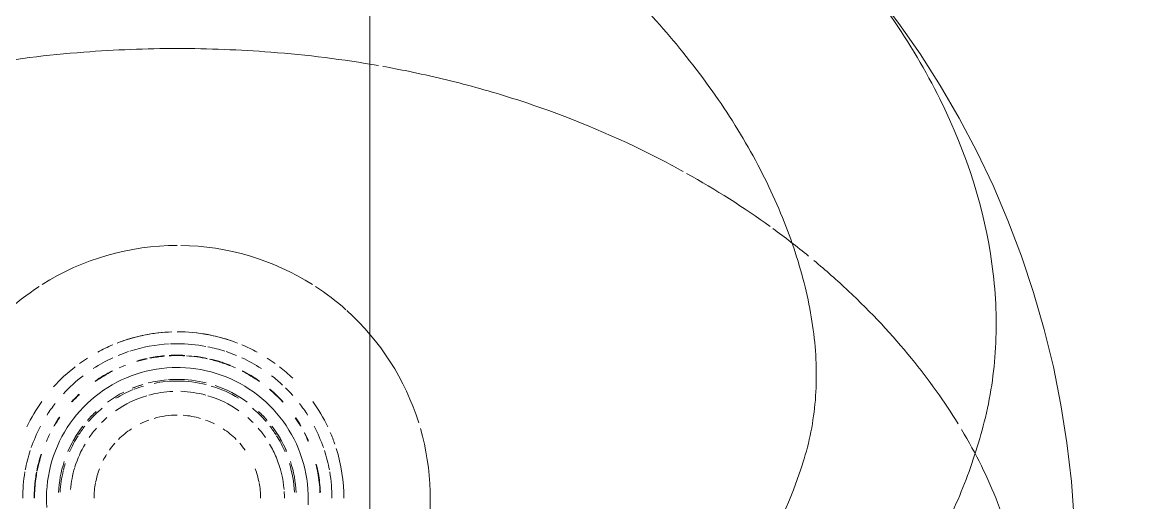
# Model space of a CAD drawing. Header units: millimetres. Extents: x -4000 to 187956, y -58990 to 162485.
# Drawn here: x 1689.6 to 1904, y 22947.8 to 23039.1 of the extents above; entities that cross this region are included whole.
import ezdxf

# ---------------------------------------------------------------- set-up
doc = ezdxf.new("R2010")
doc.units = ezdxf.units.MM
doc.layers.add('A-FLOR-PATT', color=8, linetype='Continuous', lineweight=13)
doc.layers.add('P-SANR-FIXT', color=6, linetype='Continuous', lineweight=9)

# ---------------------------------------------------------------- blocks, each defined once
blk = doc.blocks.new('C307 - C307-V811-0_000')
at = {"layer": 'P-SANR-FIXT', "color": 254}
for p, q in [((-24.87, -148.74), (-24.9, -149.73)), ((-24.87, -148.74), (-24.9, -149.73)), ((-24.9, -149.73), (-24.9, -150.73)), ((24.9, -149.27), (24.85, -148.28)), ((24.9, -149.27), (24.85, -148.28)), ((24.9, -150.27), (24.9, -149.27)), ((-24.9, -150.73), (-24.85, -151.72)), ((-24.9, -150.73), (-24.85, -151.72)), ((-24.85, -151.72), (-24.76, -152.71)), ((-24.85, -151.72), (-24.76, -152.71)), ((24.69, -153.25), (24.8, -152.26)), ((24.69, -153.25), (24.8, -152.26)), ((24.8, -152.26), (24.87, -151.26)), ((24.8, -152.26), (24.87, -151.26)), ((24.87, -151.26), (24.9, -150.27)), ((24.87, -151.26), (24.9, -150.27)), ((-24.76, -152.71), (-24.63, -153.7)), ((-24.76, -152.71), (-24.63, -153.7)), ((-24.63, -153.7), (-24.46, -154.68)), ((-24.63, -153.7), (-24.46, -154.68)), ((24.35, -155.21), (24.54, -154.23)), ((24.35, -155.21), (24.54, -154.23)), ((24.54, -154.23), (24.69, -153.25)), ((24.54, -154.23), (24.69, -153.25)), ((-24.46, -154.68), (-24.25, -155.66)), ((-24.46, -154.68), (-24.25, -155.66)), ((-24.25, -155.66), (-24.01, -156.62)), ((-24.25, -155.66), (-24.01, -156.62)), ((23.86, -157.14), (24.13, -156.18)), ((23.86, -157.14), (24.13, -156.18)), ((24.13, -156.18), (24.35, -155.21)), ((-24.01, -156.62), (-23.72, -157.58)), ((-24.01, -156.62), (-23.72, -157.58)), ((-23.72, -157.58), (-23.4, -158.52)), ((-23.72, -157.58), (-23.4, -158.52)), ((23.21, -159.02), (23.56, -158.09)), ((23.21, -159.02), (23.56, -158.09)), ((23.56, -158.09), (23.86, -157.14)), ((23.56, -158.09), (23.86, -157.14)), ((-23.04, -159.45), (-22.65, -160.36)), ((-23.04, -159.45), (-22.65, -160.36)), ((-22.65, -160.36), (-22.21, -161.26)), ((-22.65, -160.36), (-22.21, -161.26)), ((22.42, -160.85), (22.83, -159.95)), ((22.42, -160.85), (22.83, -159.95)), ((22.83, -159.95), (23.21, -159.02)), ((22.83, -159.95), (23.21, -159.02)), ((-22.21, -161.26), (-21.75, -162.14)), ((-22.21, -161.26), (-21.75, -162.14)), ((-21.75, -162.14), (-21.24, -163)), ((-21.75, -162.14), (-21.24, -163)), ((20.96, -163.46), (21.48, -162.61)), ((20.96, -163.46), (21.48, -162.61)), ((21.48, -162.61), (21.97, -161.74)), ((21.48, -162.61), (21.97, -161.74)), ((21.97, -161.74), (22.42, -160.85)), ((21.97, -161.74), (22.42, -160.85)), ((-21.24, -163), (-20.71, -163.84)), ((-21.24, -163), (-20.71, -163.84)), ((-20.71, -163.84), (-20.14, -164.66)), ((-20.71, -163.84), (-20.14, -164.66)), ((-20.14, -164.66), (-19.53, -165.45)), ((-20.14, -164.66), (-19.53, -165.45)), ((19.2, -165.87), (19.81, -165.09)), ((19.2, -165.87), (19.81, -165.09)), ((19.81, -165.09), (20.4, -164.28)), ((19.81, -165.09), (20.4, -164.28)), ((20.4, -164.28), (20.96, -163.46)), ((20.4, -164.28), (20.96, -163.46)), ((-19.53, -165.45), (-18.9, -166.22)), ((-19.53, -165.45), (-18.9, -166.22)), ((-18.9, -166.22), (-18.24, -166.96)), ((-18.9, -166.22), (-18.24, -166.96)), ((-18.24, -166.96), (-17.54, -167.68)), ((-18.24, -166.96), (-17.54, -167.68)), ((17.87, -167.35), (18.55, -166.62)), ((17.87, -167.35), (18.55, -166.62)), ((18.55, -166.62), (19.2, -165.87)), ((-17.54, -167.68), (-16.82, -168.37)), ((-16.82, -168.37), (-16.07, -169.02)), ((-16.82, -168.37), (-16.07, -169.02)), ((-16.07, -169.02), (-15.3, -169.65)), ((-16.07, -169.02), (-15.3, -169.65)), ((14.87, -169.98), (15.66, -169.37)), ((14.87, -169.98), (15.66, -169.37)), ((15.66, -169.37), (16.42, -168.72)), ((15.66, -169.37), (16.42, -168.72)), ((16.42, -168.72), (17.16, -168.05)), ((16.42, -168.72), (17.16, -168.05)), ((17.16, -168.05), (17.87, -167.35)), ((-15.3, -169.65), (-14.5, -170.25)), ((-15.3, -169.65), (-14.5, -170.25)), ((-14.5, -170.25), (-13.68, -170.81)), ((-14.5, -170.25), (-13.68, -170.81)), ((-13.68, -170.81), (-12.84, -171.34)), ((-13.68, -170.81), (-12.84, -171.34)), ((-12.84, -171.34), (-11.98, -171.84)), ((-12.84, -171.34), (-11.98, -171.84)), ((12.38, -171.61), (13.23, -171.1)), ((12.38, -171.61), (13.23, -171.1)), ((13.23, -171.1), (14.06, -170.56)), ((13.23, -171.1), (14.06, -170.56)), ((14.06, -170.56), (14.87, -169.98)), ((14.06, -170.56), (14.87, -169.98)), ((-11.98, -171.84), (-11.09, -172.3)), ((-11.98, -171.84), (-11.09, -172.3)), ((-11.09, -172.3), (-10.19, -172.72)), ((-10.19, -172.72), (-9.27, -173.11)), ((-10.19, -172.72), (-9.27, -173.11)), ((-9.27, -173.11), (-8.34, -173.47)), ((-9.27, -173.11), (-8.34, -173.47)), ((-8.34, -173.47), (-7.4, -173.78)), ((-8.34, -173.47), (-7.4, -173.78)), ((6.88, -173.94), (7.83, -173.64)), ((6.88, -173.94), (7.83, -173.64)), ((7.83, -173.64), (8.77, -173.31)), ((7.83, -173.64), (8.77, -173.31)), ((8.77, -173.31), (9.7, -172.94)), ((8.77, -173.31), (9.7, -172.94)), ((9.7, -172.94), (10.61, -172.53)), ((9.7, -172.94), (10.61, -172.53)), ((10.61, -172.53), (11.5, -172.09)), ((10.61, -172.53), (11.5, -172.09)), ((11.5, -172.09), (12.38, -171.61)), ((-7.4, -173.78), (-6.44, -174.06)), ((-7.4, -173.78), (-6.44, -174.06)), ((-6.44, -174.06), (-5.47, -174.3)), ((-6.44, -174.06), (-5.47, -174.3)), ((-5.47, -174.3), (-4.5, -174.5)), ((-5.47, -174.3), (-4.5, -174.5)), ((-4.5, -174.5), (-3.51, -174.66)), ((-4.5, -174.5), (-3.51, -174.66)), ((-3.51, -174.66), (-2.53, -174.78)), ((-3.51, -174.66), (-2.53, -174.78)), ((-2.53, -174.78), (-1.53, -174.86)), ((-2.53, -174.78), (-1.53, -174.86)), ((-1.53, -174.86), (-0.54, -174.9)), ((-0.54, -174.9), (0, -174.91)), ((-0.54, -174.9), (0, -174.91)), ((0, -174.91), (1, -174.89)), ((0, -174.91), (1, -174.89)), ((1, -174.89), (1.99, -174.83)), ((1, -174.89), (1.99, -174.83)), ((1.99, -174.83), (2.98, -174.73)), ((1.99, -174.83), (2.98, -174.73)), ((2.98, -174.73), (3.97, -174.59)), ((2.98, -174.73), (3.97, -174.59)), ((3.97, -174.59), (4.95, -174.41)), ((3.97, -174.59), (4.95, -174.41)), ((4.95, -174.41), (5.92, -174.19)), ((5.92, -174.19), (6.88, -173.94)), ((5.92, -174.19), (6.88, -173.94))]:
    blk.add_line(p, q, dxfattribs=at)
at = {"layer": 'P-SANR-FIXT', "color": 50}
for p, q in [((-24.9, -149.73), (-24.9, -150.73)), ((24.9, -150.27), (24.9, -149.27)), ((24.13, -156.18), (24.35, -155.21)), ((-23.4, -158.52), (-23.04, -159.45)), ((-23.4, -158.52), (-23.04, -159.45)), ((18.55, -166.62), (19.2, -165.87)), ((-17.54, -167.68), (-16.82, -168.37)), ((17.16, -168.05), (17.87, -167.35)), ((-11.09, -172.3), (-10.19, -172.72)), ((11.5, -172.09), (12.38, -171.61)), ((-1.53, -174.86), (-0.54, -174.9)), ((4.95, -174.41), (5.92, -174.19))]:
    blk.add_line(p, q, dxfattribs=at)
at = {"layer": 'P-SANR-FIXT', "color": 250, "flags": 128}
blk.add_lwpolyline([(-170.69, -145.88), (-170.14, -153.23), (-169.3, -160.55), (-168.15, -167.82), (-166.71, -175.02), (-164.97, -182.14), (-162.95, -189.17), (-160.65, -196.08), (-158.07, -202.87), (-155.23, -209.53), (-152.13, -216.04), (-148.78, -222.39), (-145.19, -228.58), (-141.37, -234.58), (-137.33, -240.4), (-133.08, -246.02)], dxfattribs=at)
at = {"layer": 'P-SANR-FIXT', "color": 253}
for start, end in [(167.1429, 196.0222), (197.3619, 227.9712), (303.1015, 342.6413), (228.1898, 236.8949), (237.7035, 269.2108), (270, 302.302)]:
    blk.add_arc((0, -150), 48.14, start, end, dxfattribs=at)
at = {"layer": 'P-SANR-FIXT', "color": 254}
for radius, start, end in [(31.7, 180, 197.3794), (31.7, 180, 197.3794), (29.43, 180, 189.877), (20.38, 180, 183.658), (15.85, 180, 190.7884), (15.85, 180, 190.7884), (15.85, 349.2116, 360), (15.85, 349.2116, 360), (27.17, 355.9967, 359.8401), (27.25, 355.6297, 359.8779), (29.43, 350.123, 360), (27.25, 182.4396, 186.3346), (27.17, 182.2347, 186.5584), (22.64, 182.7984, 198), (20.38, 184.7048, 202.1758), (20.38, 343.2886, 355.2952), (22.64, 342, 357.2016), (27.17, 352.1048, 355.9967), (27.25, 352.2061, 355.6297), (27.25, 186.3346, 193.701), (27.17, 186.5584, 193.8799), (15.85, 191.2678, 200.7607), (15.85, 191.2678, 200.7607), (15.85, 339.2592, 348.7322), (15.85, 339.2592, 348.7322), (27.17, 349.5393, 352.1048), (27.25, 349.5389, 352.2061), (29.43, 190.591, 198), (20.38, 329.5246, 342.8643), (27.17, 342, 348.9899), (27.25, 342, 349.0286), (29.43, 342, 349.409), (20.38, 202.3248, 210.4754), (15.85, 328.1478, 332.9564), (15.85, 328.1478, 332.9564), (31.7, 198.9838, 203.3206), (31.7, 198.9838, 203.3206), (29.43, 199.1826, 207.7643), (22.64, 203.2186, 217.3686), (15.85, 215.3281, 221.3526), (15.85, 215.3281, 221.3526), (15.85, 318.6474, 324.7209), (15.85, 318.6474, 324.7209), (22.64, 322.6302, 336.8128), (27.17, 333.1966, 336.4884), (29.43, 332.2343, 340.8207), (27.25, 203.7606, 207.3294), (27.17, 203.519, 207.1264), (20.38, 214.5724, 220.8726), (15.85, 225, 236.5686), (15.85, 225, 236.5686), (15.85, 303.4314, 315), (15.85, 303.4314, 315), (20.38, 319.1263, 325.4276), (31.7, 205.4775, 215.5622), (31.7, 205.4775, 215.5622), (27.25, 210.3328, 214.1961), (27.17, 210.4321, 214.3476), (22.64, 220.8733, 226.9835), (20.38, 225, 228.9), (15.85, 243.427, 250.129), (15.85, 243.427, 250.129), (15.85, 289.9074, 296.573), (15.85, 289.9074, 296.573), (20.38, 311.1, 315), (22.64, 313.0284, 319.1267), (27.17, 325.2859, 329.5665), (27.25, 325.4038, 329.6659), (31.7, 324.4453, 334.521), (31.7, 324.4453, 334.521), (29.43, 212.5774, 217.8649), (20.38, 234.8437, 253.436), (15.85, 253.802, 266.034), (15.85, 253.802, 266.034), (15.85, 270, 286.198), (15.85, 270, 286.198), (20.38, 286.564, 305.1563), (29.43, 322.1351, 327.4226), (27.25, 222.2482, 229.6923), (27.17, 222.4792, 229.8501), (22.64, 234, 251.4277), (22.64, 296.6672, 306), (27.17, 313.2459, 317.4504), (27.25, 313.4038, 317.675), (29.43, 221.7096, 225.6122), (20.38, 254.6075, 268.0449), (20.38, 272.4543, 285.3925), (22.64, 286.8827, 292.2375), (29.43, 307.5574, 317.4854), (31.7, 307.7736, 318.0202), (31.7, 307.7736, 318.0202), (31.7, 226.1122, 232.2264), (31.7, 226.1122, 232.2264), (29.43, 227.1104, 232.4426), (27.25, 234.98, 242.9499), (27.17, 234.898, 242.9825), (22.64, 255.9076, 270), (22.64, 270, 274.6539), (22.64, 275.1856, 284.1203), (27.17, 296.9855, 305.1094), (27.25, 297.0172, 305.0275), (31.7, 234, 237.3183), (31.7, 234, 237.3183), (29.43, 237.0976, 245.347), (27.17, 245.9961, 248.6544), (27.25, 248.3478, 251.8121), (27.17, 248.6544, 251.8278), (27.17, 252.0553, 256.9974), (27.17, 291.308, 294.0039), (29.43, 294.6699, 302.9095), (31.7, 302.612, 306), (31.7, 302.612, 306), (31.7, 241.3562, 247.2017), (31.7, 241.3562, 247.2017), (29.43, 247.4935, 251.6468), (27.25, 252.0401, 256.5277), (27.17, 257.8882, 266.352), (27.25, 257.9166, 263.2483), (27.25, 267.043, 270), (27.17, 267.1079, 270), (27.17, 270, 273.2827), (27.25, 270, 273.2555), (27.25, 275.1924, 281.2105), (27.17, 275.2739, 280.9307), (27.17, 282.1367, 286.5449), (27.25, 282.1083, 286.4115), (29.43, 288.3532, 292.5065), (31.7, 292.815, 298.565), (31.7, 292.815, 298.565), (31.7, 248.777, 270), (31.7, 248.777, 258.8318), (29.43, 252.1317, 258.65), (29.43, 259.4206, 270), (29.43, 270, 272.5509), (31.7, 271.9235, 291.223), (29.43, 273.0857, 287.8659), (31.7, 281.1682, 291.223), (31.7, 259.3029, 270), (31.7, 271.9235, 280.7199)]:
    blk.add_arc((0, -150), radius, start, end, dxfattribs=at)
at = {"layer": 'P-SANR-FIXT', "color": 50}
for radius, start, end in [(22.64, 182.7984, 198), (22.64, 182.7984, 198), (22.33, 183.0176, 197.305), (22.64, 342, 357.2016), (22.64, 342, 357.2016), (22.33, 346.3941, 356.9824), (22.33, 342.695, 346.06), (22.64, 203.2186, 212.3827), (22.64, 203.2186, 212.3827), (22.33, 203.3044, 212.2483), (22.33, 327.7517, 336.6956), (22.64, 327.6173, 336.8128), (22.64, 327.6173, 336.8128), (22.33, 212.7022, 217.945), (22.33, 322.0538, 327.2978), (22.64, 220.8733, 226.9835), (22.64, 220.8733, 226.9835), (22.33, 220.9153, 230.2386), (22.33, 309.7614, 319.0847), (22.64, 313.0284, 319.1267), (22.64, 313.0284, 319.1267), (22.64, 234, 251.4277), (22.64, 234, 251.4277), (22.33, 238.487, 253.2056), (22.33, 292.1315, 301.513), (22.64, 296.6672, 306), (22.64, 296.6672, 306), (22.33, 286.7944, 291.6418), (22.64, 288, 292.2375), (22.64, 288, 292.2375), (22.64, 255.9076, 270), (22.64, 255.9076, 270), (22.33, 255.743, 270), (22.33, 270, 275.3438), (22.64, 270, 274.6539), (22.64, 270, 274.6539), (22.64, 275.1856, 284.1203), (22.64, 275.1856, 284.1203), (22.33, 275.7247, 281.4361)]:
    blk.add_arc((0, -150), radius, start, end, dxfattribs=at)
at = {"layer": 'P-SANR-FIXT', "color": 250}
for points, knots in [([(-153.77, -165.4), (-152.7, -161.05), (-150.07, -152.66), (-142.66, -137.08), (-127.96, -117.62), (-106.5, -101.36), (-83.64, -89.89), (-71.08, -85.09), (-64.5, -82.9)], [-1, -1, -1, -1, -0.892857, -0.785714, -0.571429, -0.285714, -0.142857, 0, 0, 0, 0]), ([(-42.56, -89.71), (-49.43, -91.87), (-62.35, -96.73), (-84.84, -108.52), (-106.16, -127.44), (-115.97, -146.85), (-119.28, -157.53)], [0, 0, 0, 0, 0.166667, 0.333333, 0.666667, 1, 1, 1, 1]), ([(-50.95, -302.34), (-58.32, -300.04), (-72.45, -294.62), (-98.49, -280.39), (-125.49, -257.6), (-147.02, -226.12), (-155.27, -199.55), (-156.2, -179.46), (-154.88, -170), (-153.77, -165.4)], [-1, -1, -1, -1, -0.9, -0.8, -0.6, -0.4, -0.2, -0.1, 0, 0, 0, 0]), ([(-96.2, -234.93), (-92.96, -238.94), (-85.96, -246.76), (-76, -256.16), (-68.31, -262.34), (-63.73, -265.76), (-60.17, -268.21), (-56.51, -270.58), (-52.74, -272.88), (-48.87, -275.07), (-44.89, -277.11), (-40.79, -279.02), (-36.58, -280.82), (-32.28, -282.46), (-27.89, -283.89), (-23.39, -285.11), (-17.27, -286.53), (-9.5, -287.76), (0.02, -288.2), (9.53, -287.75), (17.29, -286.53), (23.41, -285.11), (27.89, -283.88), (32.28, -282.46), (36.59, -280.82), (40.79, -279.02), (44.89, -277.11), (48.87, -275.07), (52.74, -272.88), (56.51, -270.58), (60.78, -267.81), (65.49, -264.51), (70.53, -260.57), (75.36, -256.56), (79.96, -252.4), (84.34, -248.13), (89.91, -242.37), (93.77, -237.94), (96.2, -234.93)], [0, 0, 0, 0, 0.076923, 0.153846, 0.192308, 0.211538, 0.230769, 0.25, 0.269231, 0.288462, 0.307692, 0.326923, 0.346154, 0.365385, 0.384615, 0.403846, 0.423077, 0.461538, 0.5, 0.538462, 0.576923, 0.596154, 0.615385, 0.634615, 0.653846, 0.673077, 0.692308, 0.711538, 0.730769, 0.75, 0.769231, 0.798077, 0.826923, 0.855769, 0.884615, 0.913462, 0.942308, 1, 1, 1, 1])]:
    blk.add_open_spline(points, degree=3, knots=knots, dxfattribs=at)
at = {"layer": 'P-SANR-FIXT', "color": 252}
for points in [[(-156.09, -149.22), (-158.22, -143.78), (-159.98, -138.41), (-161.36, -133.13)], [(-149.24, -163.09), (-151.98, -158.5), (-154.26, -153.88), (-156.09, -149.22)], [(-121.47, -169.48), (-121.74, -173.58), (-121.58, -177.8), (-121.01, -182.1)], [(-113.3, -201.38), (-115.65, -199.67), (-117.93, -197.91), (-120.13, -196.11)], [(-96.91, -211.86), (-102.5, -208.74), (-107.81, -205.35), (-112.81, -201.74)], [(-17.78, -234.93), (-24.71, -234.41), (-31.54, -233.56), (-38.31, -232.36)], [(38.31, -232.36), (31.55, -233.55), (24.71, -234.41), (17.78, -234.93)], [(0, -235.62), (-2.97, -235.62), (-8.9, -235.5), (-14.82, -235.16), (-17.78, -234.93)], [(17.78, -234.93), (14.82, -235.16), (8.9, -235.5), (2.97, -235.62), (0, -235.62)]]:
    blk.add_open_spline(points, degree=3, dxfattribs=at)
at = {"layer": 'P-SANR-FIXT', "color": 250}
for points in [[(-119.28, -157.53), (-120.47, -161.4), (-121.19, -165.38), (-121.47, -169.48)], [(-121.01, -182.1), (-120.44, -186.39), (-118.49, -195.13), (-113.31, -208.48), (-105.99, -221.88), (-99.68, -230.6), (-96.2, -234.93)]]:
    blk.add_open_spline(points, degree=3, dxfattribs=at)
at = {"layer": 'P-SANR-FIXT', "color": 252}
for points, knots in [([(-121.14, -195.28), (-123.39, -193.41), (-130.16, -187.42), (-139.8, -177.11), (-145.99, -168.41), (-148.57, -164.2)], [-0.3858562, -0.3858562, -0.3858562, -0.3858562, -0.3333333, -0.2222222, -0.1201593, -0.1201593, -0.1201593, -0.1201593]), ([(-39.1, -232.22), (-40.73, -231.93), (-46.67, -230.78), (-56.85, -228.36), (-73.39, -223.17), (-86.46, -217.51), (-95.01, -212.91), (-96.23, -212.24)], [-0.8872569, -0.8872569, -0.8872569, -0.8872569, -0.8611111, -0.7916667, -0.7222222, -0.5833333, -0.559915, -0.559915, -0.559915, -0.559915])]:
    blk.add_open_spline(points, degree=3, knots=knots, dxfattribs=at)
blk = doc.blocks.new('CMF2_NHAXUONG_A_rvt-1-0_000')
at = {"layer": 'A-FLOR-PATT', "lineweight": 9}
h = blk.add_hatch(dxfattribs=at)
h.set_pattern_fill('FP_25', color=252, style=0, pattern_type=2)
h.set_pattern_definition([(89.998, (160159.3, 137898.8), (-600, 0.021), []), (179.998, (160159.3, 137898.8), (-0.021, -600), [])])
h.paths.add_polyline_path([(154749.88, 498.91), (160009.36, 498.91), (160009.25, 1898.5), (156700.32, 1898.5), (156700.43, 1498.54), (156600.36, 1498.54), (156600.36, 2298.53), (158059.01, 2298.53), (158058.95, 5748.61), (156099.89, 5748.43), (156099.89, 4399.9), (155999.89, 4399.9), (155999.89, 5748.49), (154749.88, 5748.54), (154749.88, 751.94)])
h.paths.add_polyline_path([(160209.3, 1748.67), (165509.36, 1749.4), (165509.05, 3698.26), (162659.15, 3698.26), (162659.15, 3548.45), (162459.15, 3548.45), (162459.14, 4948.7), (161059.26, 4948.83), (161059.26, 4898.28), (160209.36, 4898.91), (160209.25, 3698.45), (160859.15, 3698.45), (160859.15, 3498.45), (160209.15, 3498.45), (160209.29, 1919.98)])
h.paths.add_polyline_path([(158997.49, 2198.53), (159409.36, 2198.53), (159409.36, 3498.62), (158258.79, 3498.62), (158258.79, 2198.53), (158714.04, 2198.53)])
h.paths.add_polyline_path([(159280.91, 3698.45), (160009.15, 3698.45), (160009.15, 4898.73), (159959.05, 4898.64), (159959.85, 5848.63), (158258.55, 5848.62), (158258.55, 3698.45)])
h.paths.add_polyline_path([(83409.05, 5348.51), (85559.05, 5348.51), (85559.05, 6948.51), (83409.05, 6948.51), (83409.05, 5424.09)])
h.paths.add_polyline_path([(83209.26, 5348.6), (83209.26, 10108.83), (82009.26, 10108.83), (82009.26, 8808.83), (80984.26, 8808.83), (80984.05, 7248.51), (82234.05, 7248.51), (82234.05, 5348.6)])
h.paths.add_polyline_path([(80485.39, 6361.01), (80784.26, 6361.01), (80784.26, 8808.83), (79759.26, 8808.83), (79759.26, 10108.83), (78559.26, 10108.83), (78559.26, 6361.01), (79918.52, 6361.01)])
h.paths.add_polyline_path([(79959.26, 9008.83), (81809.26, 9008.83), (81809.26, 10208.83), (79959.26, 10208.83), (79959.26, 10096.24)])
h.paths.add_polyline_path([(5374.56, 15998.65), (5859.05, 15998.65), (5859.05, 18498.58), (509.05, 18498.58), (509.05, 17048.64), (4299.78, 17048.64), (4299.78, 15998.65), (5091.13, 15998.65)])
h.paths.add_polyline_path([(4409.04, 18698.58), (5959.05, 18698.58), (5959.05, 20998.58), (4409.04, 20998.58), (4409.04, 19440.54)])
h.paths.add_polyline_path([(509.05, 21198.58), (5859.05, 21198.58), (5859.05, 24898.28), (3969.26, 24898.28), (3969.26, 22848.58), (4609.26, 22848.58), (4609.26, 22743.94), (3769.26, 22743.94), (3769.26, 24698.75), (509.05, 24698.75), (509.05, 22798.58), (2129.26, 22798.58), (2129.26, 23198.57), (2229.26, 23198.57), (2229.26, 22398.58), (509.05, 22398.58), (509.05, 21776.61)])
h.paths.add_polyline_path([(4249.78, 73948.54), (5800.21, 73948.65), (5800.21, 76398.64), (4359.05, 76398.64), (4359.05, 76098.6), (509.26, 76098.68), (509.26, 73998.61), (4159.05, 73998.61), (4159.05, 74648.65), (4249.78, 74648.65), (4249.78, 74338.3)])
h.paths.add_polyline_path([(161750.21, 73948.54), (161750.21, 74640.01), (161850.21, 74640.01), (161850.31, 73998.61), (165509.37, 73998.69), (165509.37, 76098.68), (161659.47, 76098.6), (161659.47, 76398.64), (160200, 76398.64), (160200, 73948.65), (161548.41, 73948.55)])
h.paths.add_polyline_path([(161548.41, 76598.64), (161659.05, 76598.64), (161659.05, 78298.64), (160209.05, 78298.64), (160209.05, 76598.64)])
h.paths.add_polyline_path([(5091.13, 76598.64), (5809.48, 76598.64), (5809.48, 78298.64), (4359.48, 78298.64), (4359.48, 76598.64)])
h.paths.add_polyline_path([(160199.74, 78498.64), (161659.31, 78498.66), (161659.63, 78798.62), (165509.58, 78798.68), (165509.05, 80348.64), (161859.47, 80348.64), (161859.47, 80048.65), (161750, 80048.65), (161750, 80948.67), (160200.17, 80948.25), (160200.03, 80178.48)])
h.paths.add_polyline_path([(5709.48, 78498.64), (5709.48, 80948.28), (4250, 80948.28), (4250, 80299.28), (4149.79, 80299.28), (4149.79, 80348.64), (509.26, 80348.64), (508.94, 78798.68), (4159.16, 78798.6), (4159.48, 78498.64), (5091.13, 78498.64)])
h.paths.add_polyline_path([(86109.47, 132101.22), (86109.47, 133323.82), (84609.47, 133323.82), (84609.47, 132101.22)])
h.paths.add_polyline_path([(83259.47, 132200.86), (84409.47, 132200.86), (84409.47, 133523.82), (85259.47, 133523.82), (85259.26, 134848.41), (83259.47, 134848.41), (83259.47, 132740.17)])
h.paths.add_polyline_path([(87459.26, 132201.22), (87459.26, 134848.59), (85459.47, 134848.23), (85459.47, 133523.82), (86309.47, 133526.05), (86309.47, 132201.22), (86721.01, 132201.22)])
h.paths.add_polyline_path([(11209.15, 135098.74), (11209.05, 140698.73), (6109.26, 140698.73), (6109.26, 139698.74), (6059.05, 139698.74), (6059.05, 139098.68), (9550.26, 139098.7), (9550.26, 139498.69), (9650.26, 139498.69), (9650.26, 138698.69), (7959.61, 138698.69), (7959.61, 135098.75), (9859.05, 135098.75), (9859.05, 137148.74), (9259.05, 137148.74), (9259.05, 137348.74), (10059.05, 137348.74), (10059.05, 135098.75), (10759.87, 135098.75)])
h.paths.add_polyline_path([(156349.86, 135098.75), (156349.86, 136499.69), (156449.86, 136499.69), (156449.86, 135098.77), (158059.12, 135098.85), (158059.12, 138698.69), (156349.85, 138698.69), (156349.86, 139498.69), (156449.86, 139498.69), (156449.85, 139098.7), (159959.68, 139098.68), (159959.68, 140698.82), (154809.15, 140698.64), (154808.94, 135098.75)])
h.paths.add_polyline_path([(162549.79, 135998.6), (162549.79, 137398.75), (162659.05, 137398.75), (162659.05, 137248.8), (165509.38, 137248.82), (165509.63, 139448.5), (160159.47, 139448.5), (160159.47, 137398.75), (160750.21, 137398.75), (160750.21, 137298.75), (160149.79, 137298.75), (160149.79, 135998.83), (161548.41, 135998.7)])
h.paths.add_polyline_path([(3449.79, 135998.67), (5900.21, 135998.74), (5900.21, 137297.57), (5248.63, 137297.57), (5248.63, 137398.75), (5859.05, 137398.75), (5859.05, 139448.73), (509.36, 139448.73), (509.36, 137248.77), (3449.79, 137249.9), (3449.79, 136244.28)])
h.paths.add_polyline_path([(6059.05, 137398.75), (7159.62, 137398.75), (7159.62, 138698.69), (6059.05, 138698.69), (6059.05, 137412.32)])
h.paths.add_polyline_path([(158858.92, 137398.75), (159959.05, 137398.75), (159959.05, 138698.69), (158858.92, 138698.69), (158858.92, 137412.32)])
at = {"layer": 'P-SANR-FIXT', "color": 250, "lineweight": 9, "rotation": 180}
blk.add_blockref('C307 - C307-V811-0_000', (1719.05, 22798.58), dxfattribs=at)

msp = doc.modelspace()

# ---------------------------------------------------------------- block references
at = {"lineweight": 5}
msp.add_blockref('CMF2_NHAXUONG_A_rvt-1-0_000', (0, 0), dxfattribs=at)

doc.saveas('drawing.dxf')
